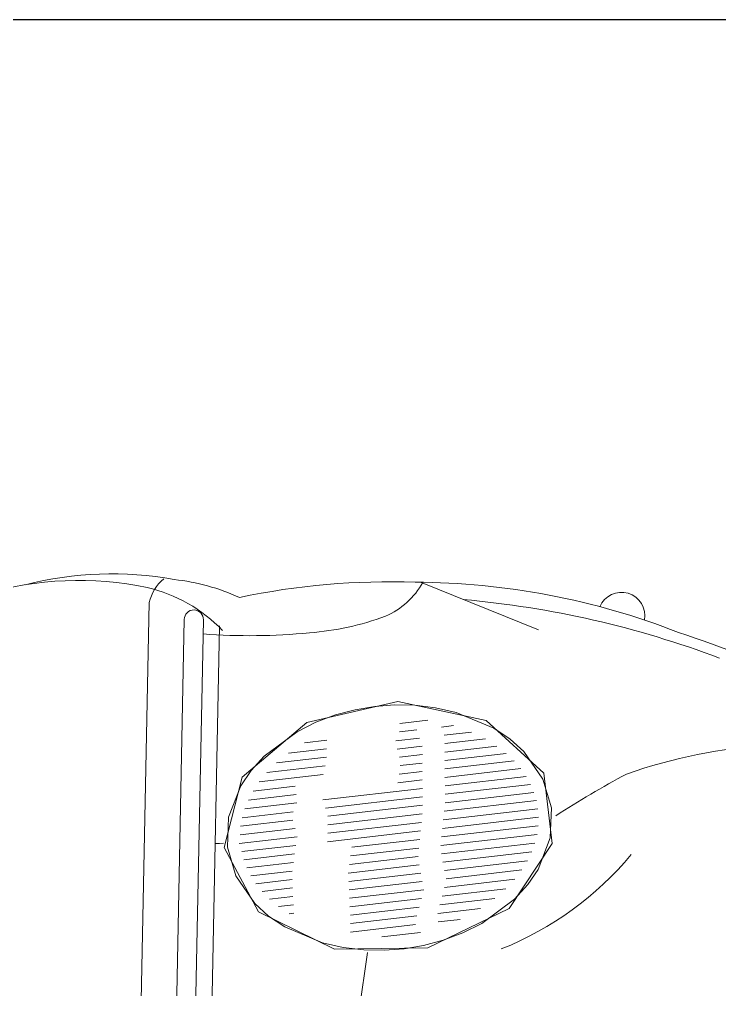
# Model space of a CAD drawing. Header units: feet. Extents: x 50754 to 76410, y 49660 to 67674.
# Drawn here: x 70091.83 to 70119.31, y 53993.87 to 54031.92 of the extents above; entities that cross this region are included whole.
import ezdxf

# ---------------------------------------------------------------- set-up
doc = ezdxf.new("R2010")
doc.units = ezdxf.units.FT
doc.linetypes.add('Amconstr', pattern=[9999, 9999, 0])
doc.layers.add('1_CAR', color=1, linetype='Continuous', lineweight=0)
doc.layers.add('CKS_PROPERTY LINE', color=5, linetype='Continuous')
doc.layers.add('MS GATE', color=1, linetype='Continuous')

# ---------------------------------------------------------------- blocks, each defined once
blk = doc.blocks.new('admin enlclave road')
at = {"layer": '1_CAR', "color": 253, "linetype": 'Continuous'}
for p, q in [((44848.19649, -5374.48925), (44848.12318, -5373.86328)), ((44848.21326, -5374.48001), (44848.14079, -5373.86122)), ((44848.22876, -5374.48357), (44848.15629, -5373.86479)), ((44848.33276, -5373.93093), (44848.35788, -5373.92447)), ((44848.33337, -5373.93875), (44848.34914, -5373.93469)), ((44848.37114, -5373.92904), (44848.38194, -5373.92627)), ((44848.37454, -5373.93614), (44848.39902, -5373.92985)), ((44848.37639, -5373.94364), (44848.41263, -5373.93433)), ((44848.33139, -5373.94723), (44848.35254, -5373.94179)), ((44848.3773, -5373.95138), (44848.4239, -5373.9394)), ((44848.33351, -5373.95466), (44848.35594, -5373.94889)), ((44848.37826, -5373.9591), (44848.43346, -5373.94492)), ((44848.37942, -5373.96678), (44848.44162, -5373.9508)), ((44848.24838, -5373.96058), (44848.26819, -5373.95549)), ((44848.33654, -5373.96185), (44848.35721, -5373.95654)), ((44848.38058, -5373.97446), (44848.44859, -5373.95698)), ((44848.23506, -5373.97198), (44848.26918, -5373.96321)), ((44848.33843, -5373.96934), (44848.35811, -5373.96428)), ((44848.38174, -5373.98213), (44848.45453, -5373.96343)), ((44848.3829, -5373.98981), (44848.45952, -5373.97012)), ((44848.21773, -5373.99238), (44848.26985, -5373.97898)), ((44848.22524, -5373.98247), (44848.27017, -5373.97093)), ((44848.33841, -5373.97732), (44848.35913, -5373.97199)), ((44848.38385, -5373.99753), (44848.46362, -5373.97704)), ((44848.21195, -5374.00184), (44848.26924, -5373.98712)), ((44848.27209, -5374.0103), (44848.36145, -5373.98734)), ((44848.33839, -5373.9853), (44848.36029, -5373.97967)), ((44848.38414, -5374.00543), (44848.46687, -5373.98418)), ((44848.27547, -5374.01741), (44848.36261, -5373.99502)), ((44848.38444, -5374.01333), (44848.46931, -5373.99152)), ((44848.20756, -5374.01094), (44848.24513, -5374.00128)), ((44848.27873, -5374.02454), (44848.36377, -5374.00269)), ((44848.38473, -5374.02123), (44848.47093, -5373.99908)), ((44848.20435, -5374.01973), (44848.24702, -5374.00877)), ((44848.27973, -5374.03226), (44848.36453, -5374.01047)), ((44848.38502, -5374.02913), (44848.47174, -5374.00685)), ((44848.38531, -5374.03703), (44848.47171, -5374.01483)), ((44848.20219, -5374.02826), (44848.24866, -5374.01632)), ((44848.28073, -5374.03998), (44848.36482, -5374.01837)), ((44848.38692, -5374.04459), (44848.47081, -5374.02303)), ((44848.20053, -5374.04463), (44848.24747, -5374.03258)), ((44848.20096, -5374.03655), (44848.24668, -5374.0248)), ((44848.28155, -5374.04774), (44848.36511, -5374.02627)), ((44848.38937, -5374.05193), (44848.469, -5374.03147)), ((44848.20114, -5374.05245), (44848.2505, -5374.03977)), ((44848.30446, -5374.04982), (44848.3654, -5374.03417)), ((44848.39182, -5374.05927), (44848.46618, -5374.04017)), ((44848.20117, -5374.06042), (44848.2532, -5374.04705)), ((44848.30442, -5374.06578), (44848.36598, -5374.04996)), ((44848.30444, -5374.0578), (44848.36569, -5374.04207)), ((44848.39428, -5374.06661), (44848.46223, -5374.04916)), ((44848.20462, -5374.0675), (44848.25318, -5374.05503)), ((44848.3045, -5374.07373), (44848.36809, -5374.0574)), ((44848.39401, -5374.07466), (44848.45698, -5374.05848)), ((44848.20758, -5374.07472), (44848.25316, -5374.06301)), ((44848.30594, -5374.08134), (44848.37054, -5374.06474)), ((44848.39299, -5374.08289), (44848.45014, -5374.06821)), ((44848.21137, -5374.08172), (44848.25314, -5374.07099)), ((44848.30737, -5374.08894), (44848.373, -5374.07208)), ((44848.21603, -5374.08849), (44848.25312, -5374.07896)), ((44848.3088, -5374.09655), (44848.3754, -5374.07944)), ((44848.39197, -5374.09113), (44848.44124, -5374.07847)), ((44848.22162, -5374.09503), (44848.25409, -5374.08669)), ((44848.22821, -5374.10131), (44848.25552, -5374.09429)), ((44848.31024, -5374.10415), (44848.37438, -5374.08767)), ((44848.39117, -5374.09931), (44848.42939, -5374.08949)), ((44848.23592, -5374.1073), (44848.25696, -5374.1019)), ((44848.31167, -5374.11176), (44848.37336, -5374.09591)), ((44848.31286, -5374.11943), (44848.37234, -5374.10414)), ((44848.3926, -5374.10691), (44848.41237, -5374.10183)), ((44848.24494, -5374.11296), (44848.25839, -5374.1095)), ((44848.31385, -5374.12714), (44848.3721, -5374.11218)), ((44848.25555, -5374.1182), (44848.25983, -5374.11711)), ((44848.34307, -5374.12761), (44848.37772, -5374.11871))]:
    blk.add_line(p, q, dxfattribs=at)
for points in [[(44848.33613, -5373.79966, -0.160892), (44848.30618, -5373.83524, -0.068606), (44848.23907, -5373.85974, -0.042553), (44848.1423, -5373.87417, -1.154804)], [(44848.17076, -5373.83638, -0.061371), (44848.32902, -5373.80049, -0.092248), (44848.57535, -5373.81315, -0.022406), (44848.82444, -5373.87377)], [(44847.97402, -5373.85161, -0.109196), (44848.10912, -5373.8282, -0.080193), (44848.17076, -5373.83638, -1.053882)], [(44848.15954, -5373.86853, 0.145275), (44848.0854, -5373.8389, 0.123707), (44847.93741, -5373.86538, 0.027302), (44847.77245, -5373.97243, 0.215996), (44847.73725, -5374.03681)], [(44848.48631, -5373.99546, -0.017523), (44848.54561, -5373.94865, -0.069883), (44848.67326, -5373.90445, -0.118522), (44849.33624, -5374.1432, -5.181435)], [(44848.56002, -5374.02149, -0.124771), (44848.45342, -5374.12362, 0.031605)], [(44848.17954, -5374.06332), (44848.18339, -5374.06287), (44848.18709, -5374.06206, -0.001501)], [(44848.33196, -5374.14378), (44848.33158, -5374.19756, -0.267365)]]:
    blk.add_lwpolyline(points, format="xyb", dxfattribs=at)
for points in [[(44848.44732, -5373.82829), (44848.33378, -5373.7999)], [(44848.1672, -5374.51847), (44848.08916, -5373.85221)]]:
    blk.add_lwpolyline(points, dxfattribs=at)
for points in [[(44848.18805, -5374.0661, 0), (44848.22742, -5374.1202, 0), (44848.30134, -5374.14476, 0), (44848.38633, -5374.13198, 0), (44848.45541, -5374.08592, 0), (44848.48666, -5374.02119, 0), (44848.47014, -5373.95836, 0), (44848.41111, -5373.91737, 0), (44848.3283, -5373.91123, 0), (44848.24801, -5373.94189, 0), (44848.19573, -5373.99963, 0), (44848.18805, -5374.0661, 0)], [(44848.19104, -5374.06531, 0), (44848.20227, -5374.09044, 0), (44848.22324, -5374.11324, 0), (44848.23728, -5374.12281, 0), (44848.25335, -5374.13068, 0), (44848.28977, -5374.14041, 0), (44848.30904, -5374.14208, 0), (44848.32828, -5374.14171, 0), (44848.34698, -5374.13949, 0), (44848.36476, -5374.13567, 0), (44848.38211, -5374.13026, 0), (44848.39949, -5374.123, 0), (44848.41642, -5374.11386, 0), (44848.43238, -5374.10292, 0), (44848.45931, -5374.07654, 0), (44848.46943, -5374.06179, 0), (44848.47695, -5374.04655, 0), (44848.48399, -5374.01639, 0), (44848.48142, -5373.98898, 0), (44848.47018, -5373.96385, 0), (44848.44921, -5373.94105, 0), (44848.43517, -5373.93149, 0), (44848.41911, -5373.92361, 0), (44848.38269, -5373.91389, 0), (44848.36342, -5373.91221, 0), (44848.34418, -5373.91258, 0), (44848.32547, -5373.9148, 0), (44848.3077, -5373.91862, 0), (44848.29035, -5373.92404, 0), (44848.27297, -5373.9313, 0), (44848.25604, -5373.94044, 0), (44848.24008, -5373.95137, 0), (44848.21315, -5373.97775, 0), (44848.20303, -5373.99251, 0), (44848.19551, -5374.00774, 0), (44848.18846, -5374.03791, 0), (44848.19104, -5374.06531, 0)]]:
    blk.add_polyline3d(points, dxfattribs=at)
for centre, radius, start, end in [((44848.5212, -5373.80511), 0.02148, 357.19671, 165.15334), ((44848.4178, -5374.7037), 0.89452, 77.19843, 92.74212), ((44848.12959, -5373.85585), 0.04059, 138.10182, 174.85576), ((44848.13198, -5373.86225), 0.00886, 6.68009, 186.68009)]:
    blk.add_arc(centre, radius, start, end, dxfattribs=at)
at = {"layer": 'CKS_PROPERTY LINE', "color": 253, "lineweight": -3}
blk.add_lwpolyline([(44505.5689, -5445.17836, -0.128534), (44595.30541, -5408.05447), (44860.70803, -5371.57684)], format="xyb", dxfattribs=at)

msp = doc.modelspace()

# ---------------------------------------------------------------- block references
at = {"layer": 'MS GATE', "linetype": 'Amconstr', "lineweight": 25, "xscale": 42.66674600251998, "yscale": 42.66674600251998, "zscale": 42.66674600251998, "rotation": 352.174150691152}
msp.add_blockref('admin enlclave road', (-1794383.54152, 541708.42207), dxfattribs=at)

doc.saveas('drawing.dxf')
